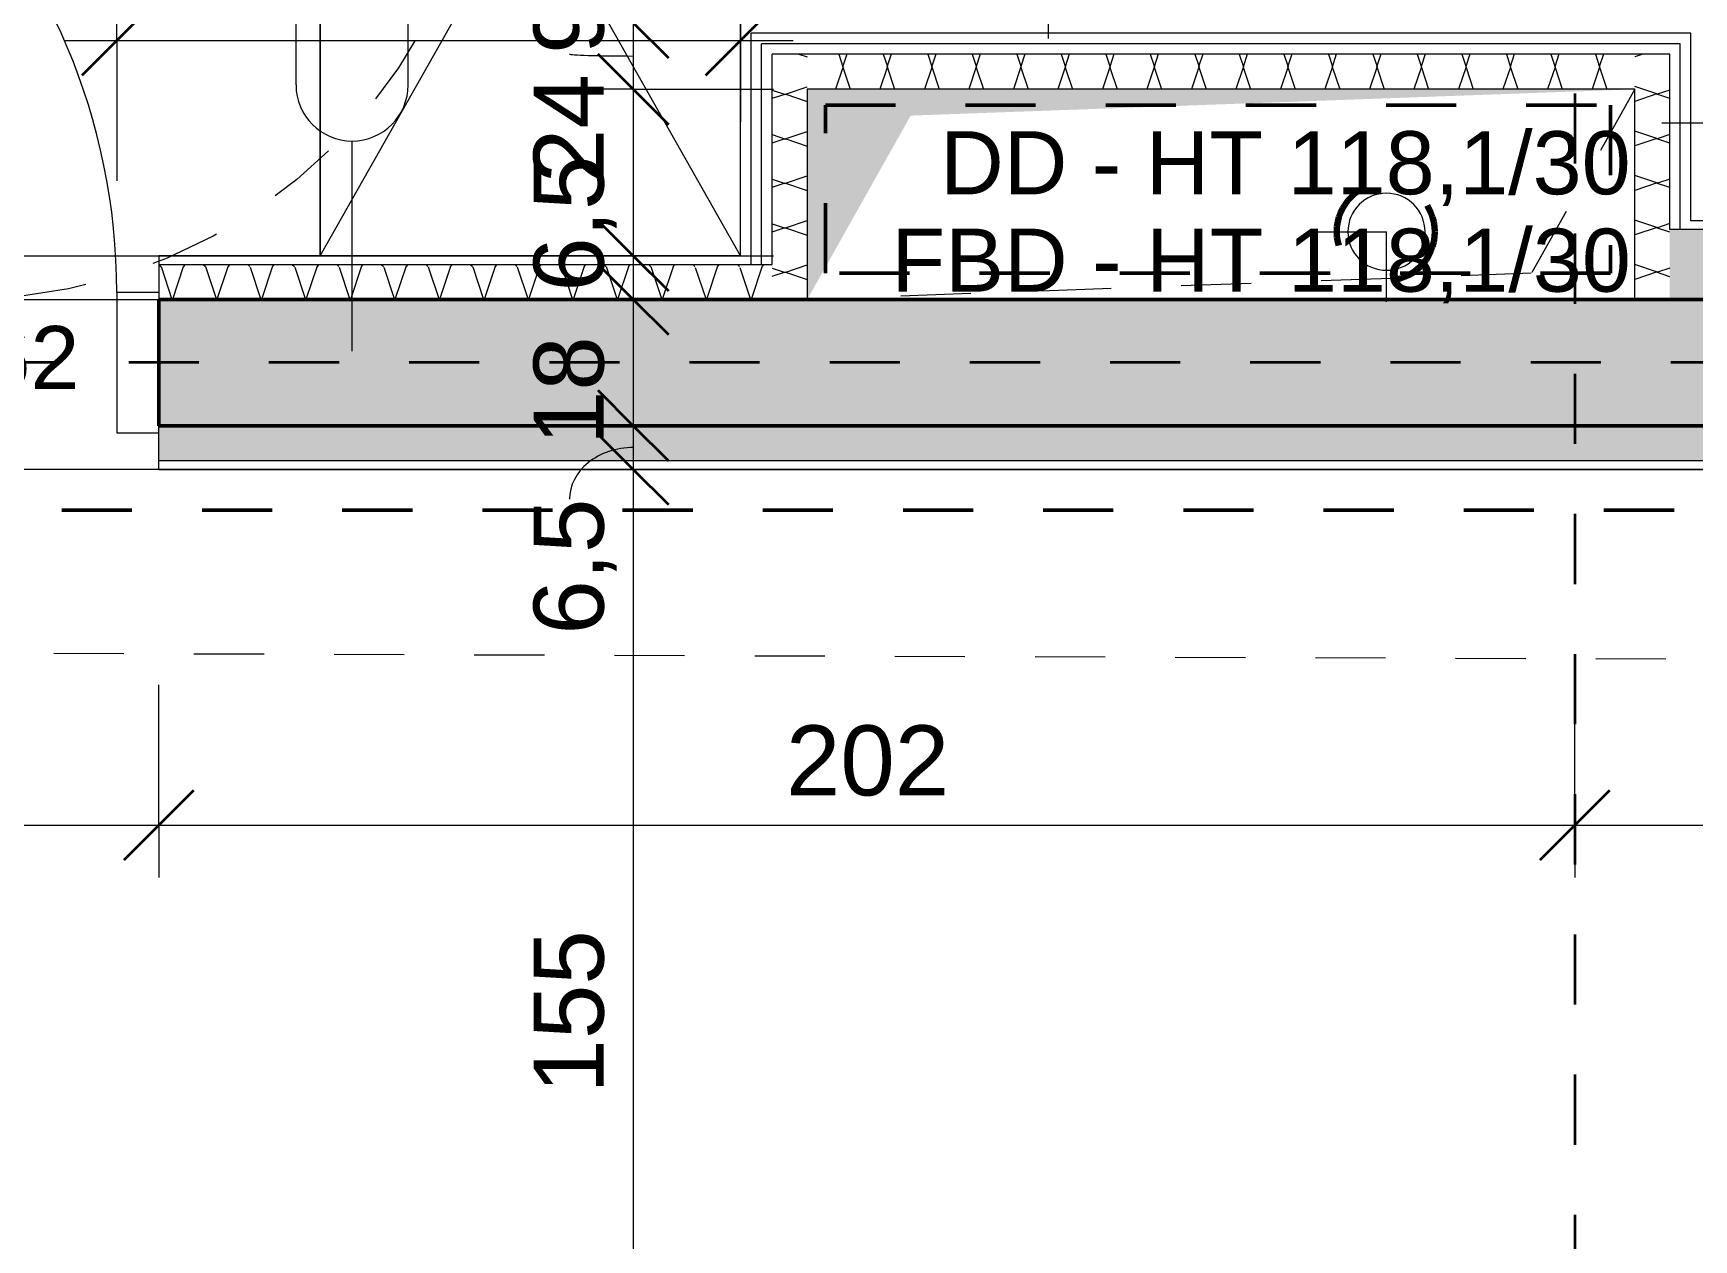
# Model space of a CAD drawing. Header units: metres. Extents: x 3 to 50, y 58.8 to 100.4.
# Drawn here: x 26.713 to 29.083, y 78.994 to 80.716 of the extents above; entities that cross this region are included whole.
import ezdxf

# ---------------------------------------------------------------- set-up
doc = ezdxf.new("R2010")
doc.units = ezdxf.units.M
for name, pattern in [('Strich Punkt', [0.015875, 0.00635, -0.004763, 0, -0.004763]), ('Strich Punkt Mittel', [0.015875, 0.00635, -0.004763, 0, -0.004763]), ('Verdeckt', [0.003, 0.002, -0.001])]:
    doc.linetypes.add(name, pattern=pattern)
for name, color, linetype, lineweight in [('A-DETL-GENF_', 92, 'Continuous', 13), ('A_2D', 7, 'Continuous', 13), ('A_Bemassung-50_', 4, 'Continuous', 9), ('A_Bemassung_', 4, 'Continuous', 9), ('A_Beschriftung_', 7, 'Continuous', 9), ('A_Brandabschnitte', 30, 'Verdeckt', 50), ('A_Decken', 8, 'Continuous', 13), ('A_Durchbruch_Projektion', 8, 'Verdeckt', 5), ('A_Fluchtweg', 240, 'Verdeckt', 18), ('A_Kanal_SW', 34, 'Strich Punkt', 100), ('A_Moebel', 6, 'Continuous', 13), ('A_Raeume_', 7, 'Continuous', 5), ('A_Raster_', 1, 'Continuous', 9), ('A_Tueren', 31, 'Continuous', 13), ('A_Waende', 7, 'Continuous', 13), ('P-PIPE', 3, 'Continuous', 5), ('P-PIPE-CNTR', 3, 'Continuous', 5)]:
    doc.layers.add(name, color=color, linetype=linetype, lineweight=lineweight)
doc.styles.add('Arial_3', font='arial.ttf', dxfattribs={"height": 0.09})
doc.styles.add('Arial_5', font='arial.ttf', dxfattribs={"height": 0.1})
doc.dimstyles.new('WGA-Bemaßung_1', dxfattribs={"dimscale": 0.3048, "dimtxt": 0.102026, "dimasz": 0.328084, "dimexe": 0.246063, "dimexo": 0.0625, "dimgap": 0.04101, "dimtad": 1, "dimdec": 1, "dimlfac": 100, "dimrnd": 0.5, "dimdsep": 46, "dimtxsty": 'Arial_5', "dimblk1": 'OBLIQUE', "dimblk2": 'OBLIQUE', "dimsah": 1, "dimcen": 0.09, "dimdle": 0.246063, "dimazin": 2, "dimtfac": 1, "dimtdec": 4, "dimtix": 1, "dimtmove": 1, "dimatfit": 3, "dimfxl": 0.656168, "dimfxlon": 1, "dimtvp": 1, "dimtolj": 1, "dimtzin": 0, "dimarcsym": 2})
doc.dimstyles.new('WGA-Bemaßung_2', dxfattribs={"dimscale": 0.3048, "dimtxt": 0.102026, "dimasz": 0.328084, "dimexe": 0.246063, "dimexo": 0.0625, "dimgap": 0.04101, "dimtad": 1, "dimdec": 1, "dimlfac": 100, "dimrnd": 0.5, "dimdsep": 46, "dimtxsty": 'Arial_5', "dimblk1": 'OBLIQUE', "dimblk2": 'OBLIQUE', "dimsah": 1, "dimcen": 0.09, "dimdle": 0.246063, "dimazin": 2, "dimtfac": 1, "dimtdec": 4, "dimtix": 1, "dimtmove": 2, "dimatfit": 3, "dimfxl": 0.656168, "dimfxlon": 1, "dimtvp": 1, "dimtolj": 1, "dimtzin": 0, "dimarcsym": 2})
doc.dimstyles.new('WGA-Bemaßung_3', dxfattribs={"dimscale": 0.3048, "dimtxt": 0.102026, "dimasz": 0.328084, "dimexe": 0.246063, "dimexo": 0.0625, "dimgap": 0.04101, "dimtad": 1, "dimdec": 1, "dimlfac": 100, "dimrnd": 0.5, "dimdsep": 46, "dimtxsty": 'Arial_5', "dimblk1": 'OBLIQUE', "dimblk2": 'OBLIQUE', "dimsah": 1, "dimcen": 0.09, "dimdle": 0.246063, "dimazin": 2, "dimtfac": 1, "dimtdec": 4, "dimtix": 1, "dimtmove": 0, "dimatfit": 3, "dimfxl": 0.656168, "dimfxlon": 1, "dimtvp": 1, "dimtolj": 1, "dimtzin": 0, "dimarcsym": 2})

# ---------------------------------------------------------------- blocks, each defined once
blk = doc.blocks.new('Moeb_Schrank - Schrank_2m_60cm-10184590-263_PP_02OG_BT1')
at = {"layer": 'A_Moebel', "color": 8}
for p, q in [((0, 0), (1.06, 0.6)), ((0, 0.6), (1.06, 0)), ((1.06, 0.6), (0, 0.6)), ((0, 0.6), (0, 0)), ((0, 0), (0, 0.6)), ((0, 0.6), (1.06, 0.6)), ((1.06, 0), (1.06, 0.6)), ((1.06, 0.6), (1.06, 0)), ((0, 0), (1.06, 0)), ((1.06, 0), (0.1912, 0))]:
    blk.add_line(p, q, dxfattribs=at)
blk = doc.blocks.new('UZ_D1 - SL_0900x2000_Wohnungstür-5426848-263_PP_02OG_BT1')
at = {"layer": 'A_Tueren', "lineweight": 5}
for p, q in [((-0.45, 0.1), (-0.51, 0.1)), ((-0.45, -0.1), (-0.45, 0.1)), ((0.45, 0.1), (0.51, 0.1)), ((0.45, -0.1), (0.45, 0.1)), ((-0.51, -0.1), (-0.45, -0.1)), ((0.51, -0.1), (0.45, -0.1)), ((0.45, -0.1), (0.45, -1))]:
    blk.add_line(p, q, dxfattribs=at)
blk.add_arc((0.45, -0.1), 0.9, 180, 270, dxfattribs=at)
blk = doc.blocks.new('Symbol_Schatten - Bodendurchbruch_Schatten-5766226-263_PP_02OG_BT1')
at = {"layer": 'A-DETL-GENF_'}
blk.add_hatch(color=256, dxfattribs=at).paths.add_polyline_path([(-0.5903, -0.15), (-0.4427, 0.1125), (0.5903, 0.15), (-0.5903, 0.15), (-0.5903, -0.1)])
blk = doc.blocks.new('Symbol_Schatten_Verdeckt_unten - Bodendurchbruch_Schatten_Verdeckt_unten-5766227-263_PP_02OG_BT1')
at = {"layer": 'A_Durchbruch_Projektion'}
for p, q in [((-0.4427, 0.1125), (0.5903, 0.15)), ((-0.5903, -0.15), (-0.4427, 0.1125))]:
    blk.add_line(p, q, dxfattribs=at)
blk = doc.blocks.new('BS_Wand_Lollipop - rechts_oben-2026913-263_PP_02OG_BT1')
at = {"layer": 'A_Beschriftung_'}
for p, q in [((0.0046, 0.0016), (0.0134, 0.0016)), ((-0.003, 0), (0.003, 0)), ((0.0046, -0.0016), (0.0134, -0.0016))]:
    blk.add_line(p, q, dxfattribs=at)
for centre, start, end in [((0.0046, 0), 90, 270), ((0.0134, 0), 270, 90)]:
    blk.add_arc(centre, 0.0016, start, end, dxfattribs=at)
blk = doc.blocks.new('DIMBLOCK404-263_PP_02OG_BT1')
at = {"layer": 'A_Bemassung-50_', "lineweight": 35, "transparency": 16777216}
for p, q in [((27.5696, 80.9555), (27.5196, 81.0055)), ((27.5696, 80.9555), (27.6196, 80.9055)), ((27.5696, 80.7305), (27.5196, 80.7805)), ((27.5696, 80.7305), (27.6196, 80.6805))]:
    blk.add_line(p, q, dxfattribs=at)
at = {"layer": 'A_Bemassung-50_', "transparency": 16777216}
for p, q in [((27.5696, 80.9555), (27.4946, 80.9555)), ((27.5696, 80.9555), (27.5696, 80.7305)), ((27.5696, 80.9555), (27.7696, 80.9555)), ((27.5696, 80.7305), (27.4946, 80.7305)), ((27.5696, 80.7305), (27.7696, 80.7305))]:
    blk.add_line(p, q, dxfattribs=at)
blk.add_ellipse((27.5696, 80.8643), major_axis=(0.091, 0), ratio=0.233708, start_param=3.141593, end_param=4.712389, dxfattribs=at)
at = {"layer": 'A_Bemassung-50_', "color": 0, "transparency": 16777216, "insert": (27.4273, 80.8643), "char_height": 0.1, "width": 0.323972, "attachment_point": 1, "rotation": 90, "line_spacing_factor": 0.941778, "style": 'Arial_5'}
blk.add_mtext('22,5', dxfattribs=at)
blk = doc.blocks.new('_Oblique')
at = {"color": 0, "linetype": 'ByBlock', "lineweight": -2}
blk.add_line((-0.5, -0.5), (0.5, 0.5), dxfattribs=at)
blk = doc.blocks.new('DIMBLOCK405-263_PP_02OG_BT1')
at = {"layer": 'A_Bemassung-50_', "lineweight": 35, "transparency": 16777216}
for p, q in [((27.5696, 80.7305), (27.5196, 80.7805)), ((27.5696, 80.7305), (27.6196, 80.6805)), ((27.5696, 80.6355), (27.5196, 80.6855)), ((27.5696, 80.6355), (27.6196, 80.5855))]:
    blk.add_line(p, q, dxfattribs=at)
at = {"layer": 'A_Bemassung-50_', "transparency": 16777216}
for p, q in [((27.5696, 80.7305), (27.4946, 80.7305)), ((27.5696, 80.7305), (27.5696, 80.6355)), ((27.5696, 80.7305), (27.7696, 80.7305)), ((27.5696, 80.6355), (27.4946, 80.6355)), ((27.5696, 80.6355), (27.7696, 80.6355))]:
    blk.add_line(p, q, dxfattribs=at)
blk.add_ellipse((27.5696, 80.686), major_axis=(0.091, 0), ratio=0.03261, start_param=3.141593, end_param=4.712389, dxfattribs=at)
at = {"layer": 'A_Bemassung-50_', "color": 0, "transparency": 16777216, "insert": (27.4273, 80.686), "char_height": 0.1, "width": 0.231677, "attachment_point": 1, "rotation": 90, "line_spacing_factor": 0.941778, "style": 'Arial_5'}
blk.add_mtext('9,5', dxfattribs=at)
blk = doc.blocks.new('DIMBLOCK406-263_PP_02OG_BT1')
at = {"layer": 'A_Bemassung-50_', "lineweight": 35, "transparency": 16777216}
for p, q in [((27.5696, 80.6355), (27.5196, 80.6855)), ((27.5696, 80.6355), (27.6196, 80.5855)), ((27.5696, 80.398), (27.5196, 80.448)), ((27.5696, 80.398), (27.6196, 80.348))]:
    blk.add_line(p, q, dxfattribs=at)
at = {"layer": 'A_Bemassung-50_', "transparency": 16777216}
for p, q in [((27.5696, 80.6355), (27.4946, 80.6355)), ((27.5696, 80.6355), (27.5696, 80.398)), ((27.5696, 80.6355), (27.7696, 80.6355)), ((27.5696, 80.398), (27.4946, 80.398)), ((27.5696, 80.398), (27.7696, 80.398))]:
    blk.add_line(p, q, dxfattribs=at)
at = {"layer": 'A_Bemassung-50_', "color": 0, "transparency": 16777216, "insert": (27.4273, 80.5016), "char_height": 0.1, "width": 0.184588, "attachment_point": 1, "rotation": 90, "line_spacing_factor": 0.941778, "style": 'Arial_5'}
blk.add_mtext('24', dxfattribs=at)
blk = doc.blocks.new('DIMBLOCK407-263_PP_02OG_BT1')
at = {"layer": 'A_Bemassung-50_', "lineweight": 35, "transparency": 16777216}
for p, q in [((27.5696, 80.398), (27.5196, 80.448)), ((27.5696, 80.3355), (27.5196, 80.3855)), ((27.5696, 80.398), (27.6196, 80.348)), ((27.5696, 80.3355), (27.6196, 80.2855))]:
    blk.add_line(p, q, dxfattribs=at)
at = {"layer": 'A_Bemassung-50_', "transparency": 16777216}
for p, q in [((27.5696, 80.398), (27.4946, 80.398)), ((27.5696, 80.398), (27.5696, 80.3355)), ((27.5696, 80.398), (27.7696, 80.398)), ((27.5696, 80.3355), (27.4946, 80.3355)), ((27.5696, 80.3355), (27.7696, 80.3355))]:
    blk.add_line(p, q, dxfattribs=at)
at = {"layer": 'A_Bemassung-50_', "color": 0, "transparency": 16777216, "insert": (27.4273, 80.3467), "char_height": 0.1, "width": 0.231677, "attachment_point": 1, "rotation": 90, "line_spacing_factor": 0.941778, "style": 'Arial_5'}
blk.add_mtext('6,5', dxfattribs=at)
blk = doc.blocks.new('DIMBLOCK408-263_PP_02OG_BT1')
at = {"layer": 'A_Bemassung-50_', "lineweight": 35, "transparency": 16777216}
for p, q in [((27.5696, 80.3355), (27.5196, 80.3855)), ((27.5696, 80.3355), (27.6196, 80.2855)), ((27.5696, 80.1555), (27.5196, 80.2055)), ((27.5696, 80.1555), (27.6196, 80.1055))]:
    blk.add_line(p, q, dxfattribs=at)
at = {"layer": 'A_Bemassung-50_', "transparency": 16777216}
for p, q in [((27.5696, 80.3355), (27.4946, 80.3355)), ((27.5696, 80.3355), (27.5696, 80.1555)), ((27.5696, 80.3355), (27.7696, 80.3355)), ((27.5696, 80.1555), (27.4946, 80.1555)), ((27.5696, 80.1555), (27.7696, 80.1555))]:
    blk.add_line(p, q, dxfattribs=at)
at = {"layer": 'A_Bemassung-50_', "color": 0, "transparency": 16777216, "insert": (27.4273, 80.1278), "char_height": 0.1, "width": 0.184588, "attachment_point": 1, "rotation": 90, "line_spacing_factor": 0.941778, "style": 'Arial_5'}
blk.add_mtext('18', dxfattribs=at)
blk = doc.blocks.new('DIMBLOCK409-263_PP_02OG_BT1')
at = {"layer": 'A_Bemassung-50_', "lineweight": 35, "transparency": 16777216}
for p, q in [((27.5696, 80.1555), (27.5196, 80.2055)), ((27.5696, 80.1555), (27.6196, 80.1055)), ((27.5696, 80.093), (27.5196, 80.143)), ((27.5696, 80.093), (27.6196, 80.043))]:
    blk.add_line(p, q, dxfattribs=at)
at = {"layer": 'A_Bemassung-50_', "transparency": 16777216}
for p, q in [((27.5696, 80.1555), (27.4946, 80.1555)), ((27.5696, 80.1555), (27.5696, 80.093)), ((27.5696, 80.1555), (27.7696, 80.1555)), ((27.5696, 80.093), (27.4946, 80.093)), ((27.5696, 80.093), (27.7696, 80.093))]:
    blk.add_line(p, q, dxfattribs=at)
blk.add_ellipse((27.5696, 80.0505), major_axis=(0.091, 0), ratio=0.811098, start_param=1.570796, end_param=3.141593, dxfattribs=at)
at = {"layer": 'A_Bemassung-50_', "color": 0, "transparency": 16777216, "insert": (27.4273, 79.8574), "char_height": 0.1, "width": 0.231677, "attachment_point": 1, "rotation": 90, "line_spacing_factor": 0.941778, "style": 'Arial_5'}
blk.add_mtext('6,5', dxfattribs=at)
blk = doc.blocks.new('DIMBLOCK410-263_PP_02OG_BT1')
at = {"layer": 'A_Bemassung-50_', "lineweight": 35, "transparency": 16777216}
for p, q in [((27.5696, 80.093), (27.5196, 80.143)), ((27.5696, 80.093), (27.6196, 80.043)), ((27.5696, 78.543), (27.5196, 78.593)), ((27.5696, 78.543), (27.6196, 78.493))]:
    blk.add_line(p, q, dxfattribs=at)
at = {"layer": 'A_Bemassung-50_', "transparency": 16777216}
for p, q in [((27.5696, 80.093), (27.4946, 80.093)), ((27.5696, 80.093), (27.5696, 78.543)), ((27.5696, 80.093), (27.7696, 80.093)), ((27.5696, 78.543), (27.4946, 78.543)), ((27.5696, 78.543), (27.7696, 78.543))]:
    blk.add_line(p, q, dxfattribs=at)
at = {"layer": 'A_Bemassung-50_', "color": 0, "transparency": 16777216, "insert": (27.4273, 79.2026), "char_height": 0.1, "width": 0.276883, "attachment_point": 1, "rotation": 90, "line_spacing_factor": 0.941778, "style": 'Arial_5'}
blk.add_mtext('155', dxfattribs=at)
blk = doc.blocks.new('DIMBLOCK560-263_PP_02OG_BT1')
at = {"layer": 'A_Bemassung-50_', "transparency": 16777216}
for p, q in [((25.8727, 79.5856), (25.8727, 79.7856)), ((26.8927, 79.5856), (26.8927, 79.7856)), ((25.8727, 79.5856), (26.8927, 79.5856)), ((25.8727, 79.5856), (25.8727, 79.5106)), ((26.8927, 79.5856), (26.8927, 79.5106))]:
    blk.add_line(p, q, dxfattribs=at)
at = {"layer": 'A_Bemassung-50_', "lineweight": 35, "transparency": 16777216}
for p, q in [((25.8727, 79.5856), (25.9227, 79.6356)), ((26.8927, 79.5856), (26.9427, 79.6356)), ((25.8727, 79.5856), (25.8227, 79.5356)), ((26.8927, 79.5856), (26.8427, 79.5356))]:
    blk.add_line(p, q, dxfattribs=at)
at = {"layer": 'A_Bemassung-50_', "color": 0, "transparency": 16777216, "insert": (26.2673, 79.7279), "char_height": 0.1, "width": 0.276883, "attachment_point": 1, "line_spacing_factor": 0.941778, "style": 'Arial_5'}
blk.add_mtext('102', dxfattribs=at)
blk = doc.blocks.new('DIMBLOCK561-263_PP_02OG_BT1')
at = {"layer": 'A_Bemassung-50_', "transparency": 16777216}
for p, q in [((26.8927, 79.5856), (26.8927, 79.7856)), ((28.9127, 79.5856), (28.9127, 79.7856)), ((26.8927, 79.5856), (28.9127, 79.5856)), ((26.8927, 79.5856), (26.8927, 79.5106)), ((28.9127, 79.5856), (28.9127, 79.5106))]:
    blk.add_line(p, q, dxfattribs=at)
at = {"layer": 'A_Bemassung-50_', "lineweight": 35, "transparency": 16777216}
for p, q in [((26.8927, 79.5856), (26.9427, 79.6356)), ((28.9127, 79.5856), (28.9627, 79.6356)), ((26.8927, 79.5856), (26.8427, 79.5356)), ((28.9127, 79.5856), (28.8627, 79.5356))]:
    blk.add_line(p, q, dxfattribs=at)
at = {"layer": 'A_Bemassung-50_', "color": 0, "transparency": 16777216, "insert": (27.7873, 79.7279), "char_height": 0.1, "width": 0.276883, "attachment_point": 1, "line_spacing_factor": 0.941778, "style": 'Arial_5'}
blk.add_mtext('202', dxfattribs=at)
blk = doc.blocks.new('DIMBLOCK562-263_PP_02OG_BT1')
at = {"layer": 'A_Bemassung-50_', "transparency": 16777216}
for p, q in [((28.9127, 79.5856), (28.9127, 79.7856)), ((32.5577, 79.5856), (32.5577, 79.7856)), ((28.9127, 79.5856), (32.5577, 79.5856)), ((28.9127, 79.5856), (28.9127, 79.5106)), ((32.5577, 79.5856), (32.5577, 79.5106))]:
    blk.add_line(p, q, dxfattribs=at)
at = {"layer": 'A_Bemassung-50_', "lineweight": 35, "transparency": 16777216}
for p, q in [((28.9127, 79.5856), (28.9627, 79.6356)), ((32.5577, 79.5856), (32.6077, 79.6356)), ((28.9127, 79.5856), (28.8627, 79.5356)), ((32.5577, 79.5856), (32.5077, 79.5356))]:
    blk.add_line(p, q, dxfattribs=at)
at = {"layer": 'A_Bemassung-50_', "color": 0, "transparency": 16777216, "insert": (30.5617, 79.7279), "char_height": 0.1, "width": 0.416266, "attachment_point": 1, "line_spacing_factor": 0.941778, "style": 'Arial_5'}
blk.add_mtext('364,5', dxfattribs=at)
blk = doc.blocks.new('DIMBLOCK569-263_PP_02OG_BT1')
at = {"layer": 'A_Bemassung-50_', "transparency": 16777216}
for p, q in [((27.7227, 80.7051), (27.7227, 80.9051)), ((26.8327, 80.7051), (26.8327, 80.7801)), ((26.7577, 80.7051), (27.7977, 80.7051)), ((26.8327, 80.7051), (26.8327, 80.5051)), ((27.7227, 80.7051), (27.7227, 80.6301))]:
    blk.add_line(p, q, dxfattribs=at)
at = {"layer": 'A_Bemassung-50_', "lineweight": 35, "transparency": 16777216}
for p, q in [((26.8327, 80.7051), (26.8827, 80.7551)), ((27.7227, 80.7051), (27.7727, 80.7551)), ((26.8327, 80.7051), (26.7827, 80.6551)), ((27.7227, 80.7051), (27.6727, 80.6551))]:
    blk.add_line(p, q, dxfattribs=at)
at = {"layer": 'A_Bemassung-50_', "color": 0, "transparency": 16777216, "insert": (27.2008, 80.8474), "char_height": 0.1, "width": 0.184588, "attachment_point": 1, "line_spacing_factor": 0.941778, "style": 'Arial_5'}
blk.add_mtext('89', dxfattribs=at)

msp = doc.modelspace()

# ---------------------------------------------------------------- hatches: boundary and pattern name
at = {"layer": 'A_Waende', "lineweight": 5}
h = msp.add_hatch(dxfattribs=at)
h.set_pattern_fill('FP_59', color=250, angle=-45, style=0, pattern_type=2)
h.set_pattern_definition([(315, (27.72212, 80.5331), (0.254, -0.127003), [0.02245, -0.15715]), (315, (27.83384, 80.485015), (0.254, -0.127003), [0.02245, -0.15715]), (315, (27.72212, 80.46946), (0.254, -0.127003), [0.02245, -0.15715]), (315, (27.83384, 80.42138), (0.254, -0.127003), [0.02245, -0.15715]), (341.565, (27.738385, 80.516835), (0.507998, -0.127001), [0.0502, -0.35141]), (341.565, (27.78647, 80.50128), (0.507998, -0.127001), [0.0502, -0.35141]), (341.565, (27.738385, 80.453195), (0.5079977, -0.127001), [0.0502, -0.35141]), (341.565, (27.78647, 80.43764), (0.5079977, -0.127001), [0.0502, -0.35141]), (45, (27.83384, 80.51754), (-0.254, -0.127003), [0.02245, -0.15715]), (45, (27.72212, 80.46946), (-0.254, -0.127003), [0.02245, -0.15715]), (45, (27.83384, 80.4539), (-0.254, -0.127003), [0.02245, -0.15715]), (45, (27.72283, 80.40653), (-0.254, -0.127003), [0.02245, -0.15715]), (18.435, (27.78647, 80.50128), (-0.507998, -0.127001), [0.0502, -0.35141]), (18.435, (27.738385, 80.485722), (-0.507998, -0.127001), [0.0502, -0.35141]), (18.435, (27.78647, 80.43764), (-0.5079977, -0.127001), [0.0502, -0.35141]), (18.435, (27.738385, 80.422083), (-0.5079977, -0.1270007), [0.0502, -0.35141])])
h.paths.add_polyline_path([(27.7677, 80.3355), (27.8177, 80.3355), (27.8177, 80.6855), (27.7677, 80.6855), (27.7677, 80.3458)])
h = msp.add_hatch(dxfattribs=at)
h.set_pattern_fill('FP_63', color=250, angle=-225, style=0, pattern_type=2)
h.set_pattern_definition([(225, (28.408015, 80.73109), (-0.127003, -0.254), [0.02245, -0.15715]), (225, (28.35993, 80.619365), (-0.127003, -0.254), [0.02245, -0.15715]), (225, (28.344375, 80.73109), (-0.127003, -0.254), [0.02245, -0.15715]), (225, (28.29629, 80.619365), (-0.127003, -0.254), [0.02245, -0.15715]), (251.565, (28.39175, 80.714825), (-0.1270007, -0.5079977), [0.0502, -0.35141]), (251.565, (28.376195, 80.66674), (-0.1270007, -0.5079977), [0.0502, -0.35141]), (251.565, (28.32811, 80.714825), (-0.1270007, -0.5079977), [0.0502, -0.35141]), (251.565, (28.312556, 80.66674), (-0.1270007, -0.5079977), [0.0502, -0.35141]), (315, (28.39246, 80.619365), (-0.127003, 0.254), [0.02245, -0.15715]), (315, (28.344375, 80.73109), (-0.127003, 0.254), [0.02245, -0.15715]), (315, (28.32882, 80.619365), (-0.127003, 0.254), [0.02245, -0.15715]), (315, (28.28144, 80.73038), (-0.127003, 0.254), [0.02245, -0.15715]), (288.435, (28.376195, 80.66674), (-0.1270007, 0.5079977), [0.0502, -0.35141]), (288.435, (28.36064, 80.714825), (-0.1270007, 0.5079977), [0.0502, -0.35141]), (288.435, (28.312556, 80.66674), (-0.1270007, 0.5079977), [0.0502, -0.35141]), (288.435, (28.297, 80.714825), (-0.1270007, 0.5079977), [0.0502, -0.35141])])
h.paths.add_polyline_path([(27.8177, 80.6355), (28.9983, 80.6355), (28.9983, 80.6855), (27.8177, 80.6855)])
h = msp.add_hatch(dxfattribs=at)
h.set_pattern_fill('FP_66', color=250, angle=315, style=0, pattern_type=2)
h.set_pattern_definition([(135, (29.0932, 80.53239), (-0.254, 0.127003), [0.02245, -0.15715]), (135, (28.98219, 80.58118), (-0.254, 0.127003), [0.02245, -0.15715]), (135, (29.0932, 80.59603), (-0.254, 0.127003), [0.02245, -0.15715]), (135, (28.98148, 80.64411), (-0.254, 0.127003), [0.02245, -0.15715]), (161.565, (29.076938, 80.548655), (-0.507998, 0.127001), [0.0502, -0.35141]), (161.565, (29.02956, 80.56492), (-0.507998, 0.127001), [0.0502, -0.35141]), (161.565, (29.076938, 80.612294), (-0.5079977, 0.1270007), [0.0502, -0.35141]), (161.565, (29.02956, 80.628558), (-0.5079977, 0.1270007), [0.0502, -0.35141]), (225, (28.98219, 80.548655), (0.254, 0.127003), [0.02245, -0.15715]), (225, (29.0932, 80.59603), (0.254, 0.127003), [0.02245, -0.15715]), (225, (28.98219, 80.61229), (0.254, 0.127003), [0.02245, -0.15715]), (225, (29.0932, 80.65967), (0.254, 0.127003), [0.02245, -0.15715]), (198.435, (29.02956, 80.56492), (0.507998, 0.127001), [0.0502, -0.35141]), (198.435, (29.077645, 80.580475), (0.5079977, 0.127001), [0.0502, -0.35141]), (198.435, (29.02956, 80.628558), (0.5079977, 0.1270007), [0.0502, -0.35141]), (198.435, (29.077645, 80.644114), (0.5079977, 0.1270007), [0.0502, -0.35141])])
h.paths.add_polyline_path([(29.0483, 80.3355), (29.0483, 80.6855), (28.9983, 80.6855), (28.9983, 80.3355)])
h = msp.add_hatch(dxfattribs=at)
h.set_pattern_fill('FP_67', color=250, angle=-225, style=0, pattern_type=2)
h.set_pattern_definition([(225, (30.78036, 80.46027), (-0.1270034, -0.254), [0.02245, -0.15715]), (225, (30.73298, 80.34925), (-0.1270034, -0.254), [0.02245, -0.15715]), (225, (30.71672, 80.46027), (-0.1270034, -0.254), [0.02245, -0.15715]), (225, (30.66934, 80.34925), (-0.1270034, -0.254), [0.02245, -0.15715]), (251.565, (30.7648, 80.44471), (-0.1270007, -0.5079977), [0.0502, -0.35141]), (251.565, (30.74854, 80.397334), (-0.1270007, -0.5079977), [0.0502, -0.35141]), (251.565, (30.701162, 80.44471), (-0.1270007, -0.5079977), [0.0502, -0.35141]), (251.565, (30.6849, 80.397334), (-0.1270007, -0.5079977), [0.0502, -0.35141]), (315, (30.764095, 80.34925), (-0.1270034, 0.254), [0.02245, -0.15715]), (315, (30.71672, 80.46027), (-0.1270034, 0.254), [0.02245, -0.15715]), (315, (30.70116, 80.34996), (-0.1270034, 0.254), [0.02245, -0.15715]), (315, (30.65308, 80.46027), (-0.1270034, 0.254), [0.02245, -0.15715]), (288.435, (30.74854, 80.397334), (-0.1270007, 0.5079977), [0.0502, -0.35141]), (288.435, (30.732275, 80.44471), (-0.1270007, 0.5079977), [0.0502, -0.35141]), (288.435, (30.6849, 80.397334), (-0.1270007, 0.5079977), [0.0502, -0.35141]), (288.435, (30.669342, 80.444003), (-0.1270007, 0.5079977), [0.0502, -0.35141])])
h.paths.add_polyline_path([(29.1575, 80.3355), (32.4677, 80.3355), (32.4677, 80.4355), (29.0483, 80.4355), (29.0483, 80.3355), (29.0933, 80.3355)])
h = msp.add_hatch(dxfattribs=at)
h.set_pattern_fill('FP_164', color=250, angle=-225, style=0, pattern_type=2)
h.set_pattern_definition([(225, (26.75268, 80.39804), (-0.1270034, -0.254), [0.02245, -0.15715]), (225, (26.7053, 80.287025), (-0.1270034, -0.254), [0.02245, -0.15715]), (225, (26.68904, 80.39804), (-0.1270034, -0.254), [0.02245, -0.15715]), (225, (26.64166, 80.287025), (-0.1270034, -0.254), [0.02245, -0.15715]), (251.565, (26.73712, 80.382485), (-0.1270007, -0.5079977), [0.0502, -0.35141]), (251.565, (26.72086, 80.33511), (-0.1270007, -0.5079977), [0.0502, -0.35141]), (251.565, (26.67348, 80.382485), (-0.1270007, -0.5079977), [0.0502, -0.35141]), (251.565, (26.657926, 80.3344), (-0.1270007, -0.5079977), [0.0502, -0.35141]), (315, (26.736415, 80.287025), (-0.1270034, 0.254), [0.02245, -0.15715]), (315, (26.68904, 80.39804), (-0.1270034, 0.254), [0.02245, -0.15715]), (315, (26.672775, 80.287025), (-0.1270034, 0.254), [0.02245, -0.15715]), (315, (26.6254, 80.39804), (-0.1270034, 0.254), [0.02245, -0.15715]), (288.435, (26.72086, 80.33511), (-0.1270007, 0.5079977), [0.0502, -0.35141]), (288.435, (26.7053, 80.381778), (-0.1270007, 0.5079977), [0.0502, -0.35141]), (288.435, (26.657926, 80.3344), (-0.1270007, 0.5079977), [0.0502, -0.35141]), (288.435, (26.641662, 80.381778), (-0.1270007, 0.5079977), [0.0502, -0.35141])])
h.paths.add_polyline_path([(27.6844, 80.3355), (27.7677, 80.3355), (27.7677, 80.3855), (26.8927, 80.3855), (26.8927, 80.3355), (27.6575, 80.3355)])
h.paths.add_polyline_path([(25.8727, 80.3355), (25.8727, 80.3855), (25.7702, 80.3855), (25.7702, 80.3355), (25.8665, 80.3355)])
h = msp.add_hatch(dxfattribs=at)
h.set_pattern_fill('FP_4', color=250, style=0, pattern_type=2)
h.set_pattern_definition([(45, (0, 0), (-0.08980256, 0.08980256), []), (45, (0.0898, 0), (-0.08980256, 0.08980256), [0.0635, -0.03175])])
h.paths.add_polyline_path([(27.912, 80.1555), (37.4477, 80.1555), (37.4477, 80.3355), (26.8927, 80.3355), (26.8927, 80.1555), (27.7677, 80.1555)])
h.paths.add_polyline_path([(39.3275, 80.1555), (42.3027, 80.1555), (42.3027, 80.3355), (38.4677, 80.3355), (38.4677, 80.1555), (39.205, 80.1555)])
h.paths.add_polyline_path([(22.098, 80.1555), (25.8727, 80.1555), (25.8727, 80.3355), (22.0777, 80.3355), (22.0777, 80.1555), (22.0808, 80.1555)])
h = msp.add_hatch(dxfattribs=at)
h.set_pattern_fill('FP_93', color=250, angle=135, style=0, pattern_type=2)
h.set_pattern_definition([(45, (32.19033, 80.09257), (0.12700345, 0.2539998), [0.02245, -0.15715]), (45, (32.237705, 80.20359), (0.12700345, 0.2539998), [0.02245, -0.15715]), (45, (32.25326, 80.09328), (0.12700345, 0.2539998), [0.02245, -0.15715]), (45, (32.301345, 80.20359), (0.12700345, 0.2539998), [0.02245, -0.15715]), (71.565, (32.206593, 80.108834), (0.12700069, 0.50799766), [0.0502, -0.35141]), (71.565, (32.22215, 80.156918), (0.12700069, 0.50799766), [0.0502, -0.35141]), (71.565, (32.269525, 80.10954), (0.12700069, 0.50799766), [0.0502, -0.35141]), (71.565, (32.28508, 80.15621), (0.12700069, 0.50799766), [0.0502, -0.35141]), (135, (32.205885, 80.20429), (0.12700345, -0.2539998), [0.02245, -0.15715]), (135, (32.25326, 80.09328), (0.12700345, -0.2539998), [0.02245, -0.15715]), (135, (32.269525, 80.20429), (0.12700345, -0.2539998), [0.02245, -0.15715]), (135, (32.3169, 80.09328), (0.12700345, -0.2539998), [0.02245, -0.15715]), (108.435, (32.22215, 80.156918), (0.12700069, -0.50799766), [0.0502, -0.35141]), (108.435, (32.237705, 80.108834), (0.12700069, -0.50799766), [0.0502, -0.35141]), (108.435, (32.28508, 80.15621), (0.12700069, -0.50799766), [0.0502, -0.35141]), (108.435, (32.301345, 80.108834), (0.12700069, -0.50799766), [0.0502, -0.35141])])
h.paths.add_polyline_path([(41.444, 80.1055), (42.3027, 80.1055), (42.3027, 80.1555), (38.4677, 80.1555), (38.4677, 80.1055), (40.03, 80.1055)])
h.paths.add_polyline_path([(27.9383, 80.1055), (37.4477, 80.1055), (37.4477, 80.1555), (26.8927, 80.1555), (26.8927, 80.1055), (27.304, 80.1055)])
h.paths.add_polyline_path([(23.062, 80.1055), (25.8727, 80.1055), (25.8727, 80.1555), (22.0777, 80.1555), (22.0777, 80.1055), (22.355, 80.1055)])

# ---------------------------------------------------------------- linework, layer by layer
at = {"layer": 'A_2D', "linetype": 'Verdeckt', "lineweight": 5}
msp.add_circle((26.6127, 81.0855), 0.75, dxfattribs=at)
at = {"layer": 'A_Brandabschnitte'}
for p, q in [((27.8436, 80.613), (28.9636, 80.613)), ((27.8436, 80.373), (27.8436, 80.613)), ((28.9636, 80.613), (28.9636, 80.373)), ((28.9636, 80.373), (27.8436, 80.373)), ((42.2544, 80.0349), (15.6144, 80.0349))]:
    msp.add_line(p, q, dxfattribs=at)
at = {"layer": 'A_Decken'}
msp.add_line((25.8727, 80.3355), (26.8927, 80.3355), dxfattribs=at)
at = {"layer": 'A_Fluchtweg'}
msp.add_line((37.4427, 79.7932), (19.495, 79.8555), dxfattribs=at)
at = {"layer": 'A_Kanal_SW'}
msp.add_circle((28.6431, 80.4322), 0.07, dxfattribs=at)
at = {"layer": 'A_Raeume_', "flags": 128}
for points in [[(25.7954, 82.5805), (25.7827, 82.5805), (25.7827, 80.398), (27.7227, 80.398), (27.7227, 80.683), (27.7227, 80.7305), (27.7227, 80.843), (27.7227, 82.5805)], [(42.3027, 78.543), (42.3027, 80.093), (22.0777, 80.093), (22.0147, 80.093), (21.4152, 80.093), (20.2393, 80.093), (20.2377, 80.093), (20.1477, 80.1555), (18.3293, 80.1555), (18.3277, 80.1555), (18.3277, 80.093), (15.5752, 80.093), (15.5752, 78.543)]]:
    msp.add_lwpolyline(points, close=True, dxfattribs=at)
at = {"layer": 'A_Raster_', "linetype": 'Strich Punkt Mittel', "lineweight": 35}
for p, q in [((28.9127, 94.2296), (28.9127, 59.9489)), ((48.1498, 80.2455), (3.3483, 80.2455))]:
    msp.add_line(p, q, dxfattribs=at)
at = {"layer": 'A_Waende', "color": 10}
for p, q in [((27.7227, 80.398), (27.7227, 82.5805)), ((27.7677, 80.3855), (27.7677, 80.6855)), ((29.0483, 80.6855), (27.7677, 80.6855)), ((29.0483, 80.4355), (29.0483, 80.6855)), ((32.3927, 80.4355), (29.0483, 80.4355)), ((27.7227, 80.398), (26.8927, 80.398)), ((26.8927, 80.398), (26.8927, 80.3855)), ((26.8927, 80.3855), (27.7677, 80.3855)), ((26.8927, 80.093), (26.8927, 80.1055)), ((37.4477, 80.1055), (26.8927, 80.1055)), ((26.8927, 80.093), (37.4477, 80.093))]:
    msp.add_line(p, q, dxfattribs=at)
at = {"layer": 'A_Waende', "lineweight": 18}
for p, q in [((27.7377, 80.3855), (27.7377, 80.7155)), ((29.0783, 80.7155), (27.7377, 80.7155)), ((29.0783, 80.448), (29.0783, 80.7155)), ((27.7527, 80.3855), (27.7527, 80.7005)), ((29.0633, 80.7005), (27.7527, 80.7005)), ((29.0633, 80.4355), (29.0633, 80.7005)), ((32.3802, 80.448), (29.0783, 80.448))]:
    msp.add_line(p, q, dxfattribs=at)
at = {"layer": 'A_Waende', "color": 250, "lineweight": 5}
for p, q in [((27.8177, 80.6355), (27.8177, 80.3355)), ((28.9983, 80.6355), (27.8177, 80.6355)), ((28.9983, 80.3355), (28.9983, 80.6355)), ((26.8927, 80.3855), (26.8927, 80.3355)), ((26.8927, 80.1055), (26.8927, 80.1555))]:
    msp.add_line(p, q, dxfattribs=at)
at = {"layer": 'A_Waende', "lineweight": 50}
for p, q in [((26.8927, 80.3355), (26.8927, 80.1555)), ((32.4677, 80.3355), (26.8927, 80.3355)), ((26.8927, 80.1555), (37.4477, 80.1555))]:
    msp.add_line(p, q, dxfattribs=at)
at = {"layer": 'P-PIPE', "color": 34, "linetype": 'Strich Punkt'}
for start, end in [(90, 180), (0, 90), (180, 270), (270, 0)]:
    msp.add_arc((28.6441, 80.4322), 0.055, start, end, dxfattribs=at)
at = {"layer": 'P-PIPE-CNTR', "color": 34, "linetype": 'Strich Punkt'}
for p, q in [((28.6441, 80.3322), (28.6441, 80.5322)), ((28.5441, 80.4322), (28.7441, 80.4322))]:
    msp.add_line(p, q, dxfattribs=at)

# ---------------------------------------------------------------- block references
at = {"layer": 'A_2D'}
msp.add_blockref('Symbol_Schatten - Bodendurchbruch_Schatten-5766226-263_PP_02OG_BT1', (28.408, 80.4855), dxfattribs=at)
at = {"layer": 'A_2D', "rotation": 180}
msp.add_blockref('Symbol_Schatten_Verdeckt_unten - Bodendurchbruch_Schatten_Verdeckt_unten-5766227-263_PP_02OG_BT1', (28.408, 80.4855), dxfattribs=at)
at = {"layer": 'A_Beschriftung_', "xscale": 49.99999999999998, "yscale": 49.99999999999998, "zscale": 49.99999999999998, "rotation": 89.99999999999991}
for p in [(28.162, 80.8582), (27.1684, 80.4117)]:
    msp.add_blockref('BS_Wand_Lollipop - rechts_oben-2026913-263_PP_02OG_BT1', p, dxfattribs=at)
at = {"layer": 'A_Beschriftung_', "xscale": 49.99999999999998, "yscale": 49.99999999999998, "zscale": 49.99999999999998}
msp.add_blockref('BS_Wand_Lollipop - rechts_oben-2026913-263_PP_02OG_BT1', (29.187, 80.5877), dxfattribs=at)
at = {"layer": 'A_Moebel', "color": 8, "rotation": 89.99999999999847}
msp.add_blockref('Moeb_Schrank - Schrank_2m_60cm-10184590-263_PP_02OG_BT1', (27.7227, 80.398), dxfattribs=at)
at = {"layer": 'A_Tueren', "rotation": 180}
msp.add_blockref('UZ_D1 - SL_0900x2000_Wohnungstür-5426848-263_PP_02OG_BT1', (26.3827, 80.2455), dxfattribs=at)

# ---------------------------------------------------------------- texts
at = {"layer": 'A_Beschriftung_', "char_height": 0.09, "attachment_point": 1, "style": 'Arial_3'}
for s, insert, width in [('DD - HT 118,1/30', (28.0073, 80.5757), 1.170464), ('FBD - HT 118,1/30', (27.9378, 80.4367), 1.254641), ('STUK +7,62', (26.0911, 80.2977), 0.82173)]:
    msp.add_mtext(s, dxfattribs=dict(at, insert=insert, width=width))

# ---------------------------------------------------------------- dimensions: what is measured, and where the dimension line sits
at = {"layer": 'A_Bemassung_'}
for base, p1, p2, dimstyle, override, picture, middle in [((27.5696, 80.7305), (27.7696, 80.9555), (27.7696, 80.7305), 'WGA-Bemaßung_1', {"dimpost": '<>', "dimfxl": 0.225}, 'DIMBLOCK404-263_PP_02OG_BT1', (27.494, 81.0262)), ((27.5696, 80.6355), (27.7696, 80.7305), (27.7696, 80.6355), 'WGA-Bemaßung_1', {"dimpost": '<>', "dimfxl": 0.095}, 'DIMBLOCK405-263_PP_02OG_BT1', (27.494, 80.8018)), ((27.5696268735, 80.3979984321), (27.7696268735, 80.6354984321), (27.7696268735, 80.3979984321), 'WGA-Bemaßung_2', {"dimpost": '<>', "dimfxl": 0.2375}, 'DIMBLOCK406-263_PP_02OG_BT1', (27.4939705731, 80.5938483186)), ((27.5696268735, 80.3354984321), (27.7696268735, 80.3979984321), (27.7696268735, 80.3354984321), 'WGA-Bemaßung_2', {"dimpost": '<>', "dimfxl": 0.0625}, 'DIMBLOCK407-263_PP_02OG_BT1', (27.4939705731, 80.4625137669)), ((27.5696, 80.1555), (27.7696, 80.3355), (27.7696, 80.1555), 'WGA-Bemaßung_2', {"dimpost": '<>', "dimfxl": 0.18}, 'DIMBLOCK408-263_PP_02OG_BT1', (27.494, 80.2201)), ((27.5696268735, 80.0929984321), (27.7696268735, 80.1554984321), (27.7696268735, 80.0929984321), 'WGA-Bemaßung_1', {"dimpost": '<>', "dimfxl": 0.0625}, 'DIMBLOCK409-263_PP_02OG_BT1', (27.4939705731, 79.9732277578))]:
    dim = msp.add_linear_dim(base=base, p1=p1, p2=p2, angle=90, dimstyle=dimstyle, override=override, dxfattribs=at)
    dim.commit()
    dim.dimension.update_dxf_attribs({"geometry": picture, "text_midpoint": middle, "dimtype": 160, "text_rotation": 90})
for base, p1, p2, override, picture, middle in [((27.7227, 80.7051), (26.8327, 80.5051), (27.7227, 80.9051), {"dimpost": '<>', "dimfxl": 0.975756}, 'DIMBLOCK569-263_PP_02OG_BT1', (27.2777, 80.7687)), ((26.8927, 79.5856), (25.8727, 79.7856), (26.8927, 79.7856), {"dimpost": '<>', "dimfxl": 1.02}, 'DIMBLOCK560-263_PP_02OG_BT1', (26.3827, 79.6491)), ((28.9127, 79.5856), (26.8927, 79.7856), (28.9127, 79.7856), {"dimpost": '<>', "dimfxl": 2.02}, 'DIMBLOCK561-263_PP_02OG_BT1', (27.9027, 79.6491)), ((32.5577, 79.5856), (28.9127, 79.7856), (32.5577, 79.7856), {"dimpost": '<>', "dimfxl": 3.645}, 'DIMBLOCK562-263_PP_02OG_BT1', (30.7352, 79.6492))]:
    dim = msp.add_linear_dim(base=base, p1=p1, p2=p2, dimstyle='WGA-Bemaßung_3', override=override, dxfattribs=at)
    dim.commit()
    dim.dimension.update_dxf_attribs({"geometry": picture, "text_midpoint": middle})
dim = msp.add_linear_dim(base=(27.5696, 78.543), p1=(27.7696, 80.093), p2=(27.7696, 78.543), angle=90, dimstyle='WGA-Bemaßung_3', override={"dimpost": '<>', "dimfxl": 1.55}, dxfattribs=at)
dim.commit()
dim.dimension.update_dxf_attribs({"geometry": 'DIMBLOCK410-263_PP_02OG_BT1', "text_midpoint": (27.5061, 79.318)})

doc.saveas('drawing.dxf')
